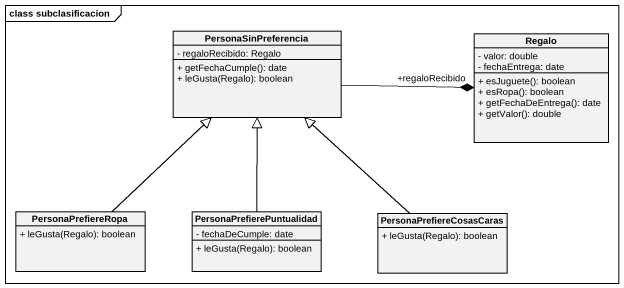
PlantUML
@startuml
mainframe class subclasificacion
hide circle
hide empty members
skinparam classAttributeIconSize 0
class PersonaSinPreferencia {
  - regaloRecibido: Regalo
  + getFechaCumple(): date
  + leGusta(Regalo): boolean
}
class Regalo {
  - valor: double
  - fechaEntrega: date
  + esJuguete(): boolean
  + esRopa(): boolean
  + getFechaDeEntrega(): date
  + getValor(): double
}
class PersonaPrefiereRopa {
  + leGusta(Regalo): boolean
}
class PersonaPrefierePuntualidad {
  - fechaDeCumple: date
  + leGusta(Regalo): boolean
}
class PersonaPrefiereCosasCaras {
  + leGusta(Regalo): boolean
}
PersonaSinPreferencia -right-* "+regaloRecibido" Regalo
PersonaPrefiereRopa -up-|> PersonaSinPreferencia
PersonaPrefierePuntualidad -up-|> PersonaSinPreferencia
PersonaPrefiereCosasCaras -up-|> PersonaSinPreferencia
@enduml
